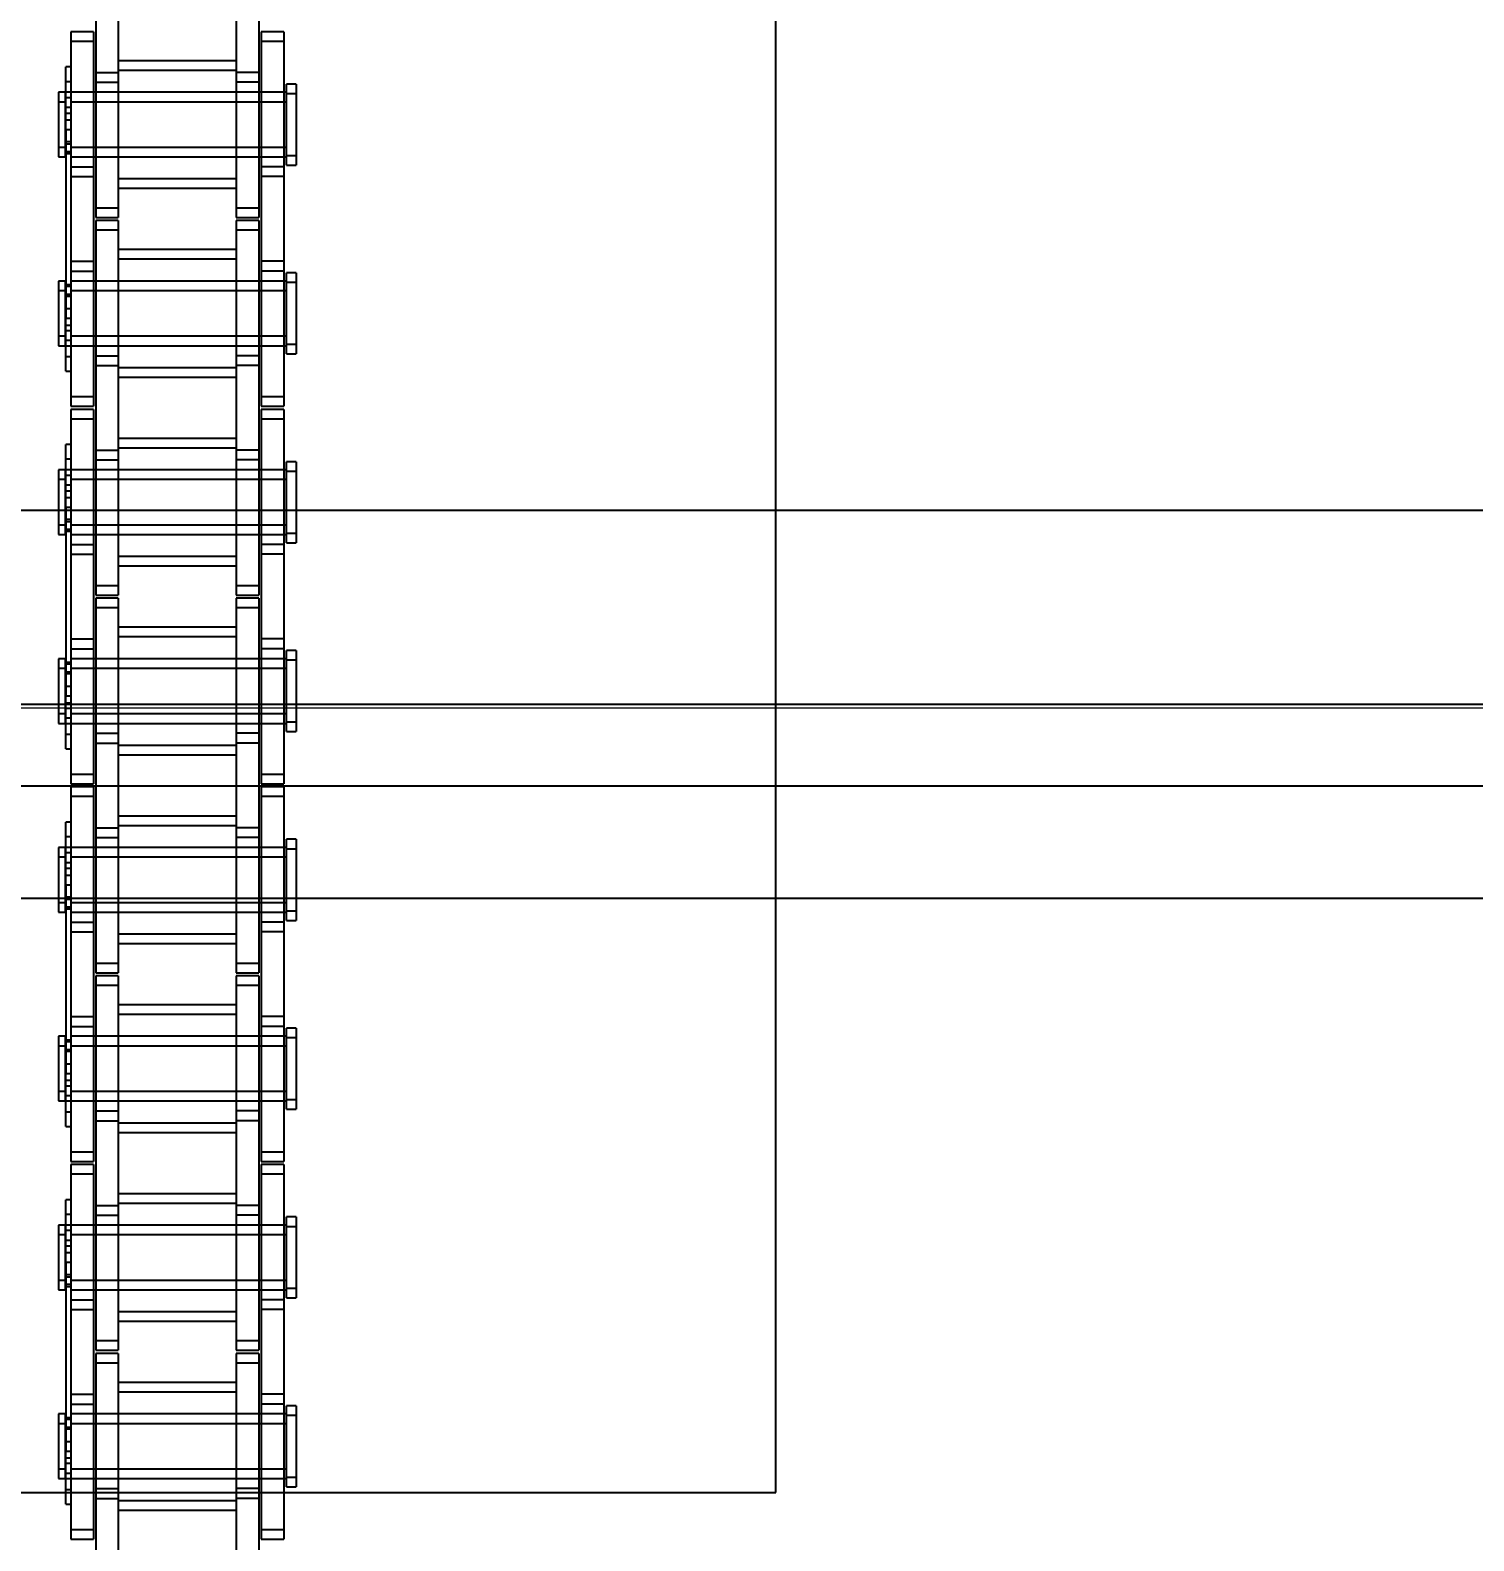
# Model space of a CAD drawing. Header units: metres. Extents: x 0 to 63075, y 0 to 44550.
# Drawn here: x 13793.8 to 13890.9, y 28096.6 to 28198.2 of the extents above; entities that cross this region are included whole.
import ezdxf

# ---------------------------------------------------------------- set-up
doc = ezdxf.new("R2010")
doc.units = ezdxf.units.M
doc.header["$LTSCALE"] = 75
for name, pattern in [('CENTER2', [28.575, 19.05, -3.175, 3.175, -3.175]), ('CENTERX2', [101.6, 63.5, -12.7, 12.7, -12.7]), ('HIDDEN2', [4.7625, 3.175, -1.5875])]:
    doc.linetypes.add(name, pattern=pattern)
for name, color, linetype in [('18_COTAS', 7, 'Continuous'), ('SC1', 7, 'CENTER2'), ('SDM', 7, 'Continuous'), ('SL1', 8, 'Continuous'), ('SL4', 4, 'Continuous'), ('ST1', 7, 'HIDDEN2')]:
    doc.layers.add(name, color=color, linetype=linetype)
doc.styles.add('ROMANS', font='ROMANS.SHX')
doc.dimstyles.new('75___1-75', dxfattribs={"dimscale": 75, "dimtxt": 2.5, "dimasz": 2, "dimexe": 1.5, "dimexo": 1, "dimgap": 0.5, "dimtad": 1, "dimdec": 0, "dimzin": 12, "dimtxsty": 'ROMANS', "dimcen": 0, "dimclrd": 256, "dimclre": 256, "dimclrt": 3, "dimazin": 3, "dimtfac": 1, "dimtdec": 0, "dimtmove": 0, "dimatfit": 0, "dimfxl": 1, "dimlwd": -1, "dimlwe": -1, "dimarcsym": 0})

# ---------------------------------------------------------------- blocks, each defined once
blk = doc.blocks.new('A$C1d93b9d1')
at = {"layer": 'SL1'}
for p, q in [((11181.73, 3863.05), (4981.73, 3863.05)), ((11181.73, 3863.05), (4981.73, 3863.05)), ((11183.73, 3850), (3804.23, 3850)), ((11181.73, 3836.95), (4981.73, 3836.95)), ((11181.73, 3836.95), (4981.73, 3836.95))]:
    blk.add_line(p, q, dxfattribs=at)
blk = doc.blocks.new('*D27')
at = {"layer": '18_COTAS', "transparency": 16777216}
for p, q in [((12131.24, 27878.33), (12131.24, 30705.37)), ((13913.74, 30509.57), (13913.74, 30705.37)), ((11981.24, 30592.87), (11122.31, 30592.87)), ((13913.74, 30592.87), (12131.24, 30592.87)), ((14063.74, 30592.87), (14213.74, 30592.87))]:
    blk.add_line(p, q, dxfattribs=at)
for points in [[(11981.24, 30617.87), (11981.24, 30567.87), (12131.24, 30592.87)], [(14063.74, 30617.87), (14063.74, 30567.87), (13913.74, 30592.87)]]:
    blk.add_solid(points, dxfattribs=at)
at = {"layer": 'Defpoints', "color": 0, "transparency": 16777216}
for p in [(13913.74, 30592.87), (13913.74, 30434.57), (12131.24, 27803.33)]:
    blk.add_point(p, dxfattribs=at)
at = {"layer": '18_COTAS', "color": 3, "transparency": 16777216, "insert": (11476.78, 30724.12), "char_height": 187.5, "attachment_point": 5, "style": 'ROMANS'}
blk.add_mtext('1782', dxfattribs=at)
blk = doc.blocks.new('A$C429c7d53')
at = {"layer": 'SL4'}
for p, q in [((123.24, 1009.76), (123.24, 2334.74)), ((262.76, 1057.26), (123.24, 1057.26)), ((57.76, 1009.76), (123.24, 1009.76)), ((75.51, 1008.98), (75.51, 1009.76)), ((75.51, 1008.98), (75.84, 1008.98)), ((75.84, 1009.76), (75.84, 1006.62)), ((77.36, 1009.76), (77.36, 1006.62)), ((77.52, 1009.76), (77.52, 1009.36)), ((77.52, 1009.36), (79.03, 1009.36)), ((77.52, 1009.36), (77.52, 1004.76)), ((79.03, 1009.76), (79.03, 1009.36)), ((79.03, 1009.36), (79.03, 1004.76)), ((86.96, 1009.76), (86.96, 1009.36)), ((88.49, 1009.36), (86.96, 1009.36)), ((86.96, 1009.36), (86.96, 1004.76)), ((88.49, 1009.76), (88.49, 1009.36)), ((88.49, 1009.36), (88.49, 1004.76)), ((88.64, 1009.76), (88.64, 1006.62)), ((90.16, 1009.76), (90.16, 1006.62)), ((79.03, 1008.58), (86.96, 1008.58)), ((75.84, 1006.62), (77.36, 1006.62)), ((88.64, 1006.62), (90.16, 1006.62))]:
    blk.add_line(p, q, dxfattribs=at)
at = {"layer": 'ST1'}
for p, q in [((77.52, 1110.96), (77.52, 1104.61)), ((79.03, 1110.96), (79.03, 1104.61)), ((86.96, 1110.96), (86.96, 1104.61)), ((88.49, 1110.96), (88.49, 1104.61)), ((75.84, 1108.01), (75.84, 1107.36)), ((77.36, 1108.01), (75.84, 1108.01)), ((77.36, 1108.01), (77.36, 1107.36)), ((88.64, 1108.01), (88.64, 1107.36)), ((90.16, 1108.01), (88.64, 1108.01)), ((90.16, 1108.01), (90.16, 1107.36)), ((75.84, 1107.36), (75.84, 1098.26)), ((77.36, 1107.36), (75.84, 1107.36)), ((77.36, 1107.36), (77.36, 1098.26)), ((88.64, 1107.36), (88.64, 1098.26)), ((90.16, 1107.36), (88.64, 1107.36)), ((90.16, 1107.36), (90.16, 1098.26)), ((75.51, 1104.67), (75.51, 1105.64)), ((75.84, 1105.64), (75.51, 1105.64)), ((86.96, 1106.05), (79.03, 1106.05)), ((75.51, 1104.67), (75.84, 1104.67)), ((75.51, 1101.44), (75.51, 1104.67)), ((77.52, 1105.27), (79.03, 1105.27)), ((77.52, 1104.61), (79.03, 1104.61)), ((77.52, 1104.61), (77.52, 1095.52)), ((86.96, 1105.4), (79.03, 1105.4)), ((79.03, 1104.61), (79.03, 1095.52)), ((88.49, 1105.27), (86.96, 1105.27)), ((88.49, 1104.61), (86.96, 1104.61)), ((86.96, 1104.61), (86.96, 1095.52)), ((88.49, 1104.61), (88.49, 1095.52)), ((90.34, 1103.83), (90.34, 1104.49)), ((91, 1104.49), (90.34, 1104.49)), ((91, 1104.49), (91, 1103.83)), ((75, 1103.94), (75, 1103.28)), ((75.47, 1103.94), (75, 1103.94)), ((75.47, 1103.28), (75.47, 1103.94)), ((75.84, 1103.57), (75.47, 1103.57)), ((77.36, 1103.94), (75.51, 1103.94)), ((90.34, 1103.94), (75.84, 1103.94)), ((79.03, 1103.94), (77.52, 1103.94)), ((86.96, 1103.94), (79.03, 1103.94)), ((88.49, 1103.94), (86.96, 1103.94)), ((90.16, 1103.94), (88.64, 1103.94)), ((90.34, 1099.04), (90.34, 1103.83)), ((91, 1103.83), (90.34, 1103.83)), ((91, 1103.83), (91, 1099.04)), ((75, 1103.28), (75, 1099.59)), ((75.47, 1103.28), (75, 1103.28)), ((75.47, 1099.59), (75.47, 1103.28)), ((75.84, 1102.91), (75.47, 1102.91)), ((75.51, 1102.54), (75.84, 1102.54)), ((77.36, 1103.28), (75.84, 1103.28)), ((90.34, 1103.28), (75.84, 1103.28)), ((79.03, 1103.28), (77.52, 1103.28)), ((86.96, 1103.28), (79.03, 1103.28)), ((88.49, 1103.28), (86.96, 1103.28)), ((90.16, 1103.28), (88.64, 1103.28)), ((75.51, 1102.09), (75.84, 1102.09)), ((75.51, 1101.44), (75.84, 1101.44)), ((75.51, 1101.44), (75.51, 1088.74)), ((75.47, 1100.62), (75.84, 1100.62)), ((75.51, 1100.47), (75.84, 1100.47)), ((75, 1100.25), (75.47, 1100.25)), ((75, 1099.59), (75.47, 1099.59)), ((75.47, 1099.96), (75.84, 1099.96)), ((75.51, 1099.82), (75.84, 1099.82)), ((75.84, 1100.25), (77.36, 1100.25)), ((75.84, 1100.25), (90.34, 1100.25)), ((75.84, 1099.59), (77.36, 1099.59)), ((75.84, 1099.59), (90.34, 1099.59)), ((77.52, 1100.25), (79.03, 1100.25)), ((77.52, 1099.59), (79.03, 1099.59)), ((79.03, 1100.25), (86.96, 1100.25)), ((79.03, 1099.59), (86.96, 1099.59)), ((86.96, 1100.25), (88.49, 1100.25)), ((86.96, 1099.59), (88.49, 1099.59)), ((88.64, 1100.25), (90.16, 1100.25)), ((88.64, 1099.59), (90.16, 1099.59)), ((90.34, 1099.69), (91, 1099.69)), ((75.84, 1098.92), (77.36, 1098.92)), ((90.16, 1098.92), (88.64, 1098.92)), ((90.34, 1099.04), (91, 1099.04)), ((75.84, 1098.26), (77.36, 1098.26)), ((75.84, 1098.26), (75.84, 1091.91)), ((77.36, 1098.26), (77.36, 1091.91)), ((79.03, 1098.13), (86.96, 1098.13)), ((79.03, 1097.48), (86.96, 1097.48)), ((90.16, 1098.26), (88.64, 1098.26)), ((88.64, 1098.26), (88.64, 1091.91)), ((90.16, 1098.26), (90.16, 1091.91)), ((77.52, 1096.17), (79.03, 1096.17)), ((77.52, 1095.52), (79.03, 1095.52)), ((77.52, 1095.31), (77.52, 1094.66)), ((79.03, 1095.31), (77.52, 1095.31)), ((79.03, 1095.31), (79.03, 1094.66)), ((86.96, 1096.17), (88.49, 1096.17)), ((86.96, 1095.52), (88.49, 1095.52)), ((86.96, 1095.31), (86.96, 1094.66)), ((88.49, 1095.31), (86.96, 1095.31)), ((88.49, 1095.31), (88.49, 1094.66)), ((77.52, 1094.66), (77.52, 1085.56)), ((79.03, 1094.66), (77.52, 1094.66)), ((79.03, 1094.66), (79.03, 1085.56)), ((86.96, 1094.66), (86.96, 1085.56)), ((88.49, 1094.66), (86.96, 1094.66)), ((88.49, 1094.66), (88.49, 1085.56)), ((86.96, 1093.35), (79.03, 1093.35)), ((75.84, 1092.57), (77.36, 1092.57)), ((86.96, 1092.7), (79.03, 1092.7)), ((90.16, 1092.57), (88.64, 1092.57)), ((75, 1091.24), (75, 1090.58)), ((75.47, 1091.24), (75, 1091.24)), ((75.47, 1090.58), (75.47, 1091.24)), ((75.84, 1091.91), (77.36, 1091.91)), ((75.84, 1091.91), (75.84, 1082.82)), ((77.36, 1091.24), (75.84, 1091.24)), ((90.34, 1091.24), (75.84, 1091.24)), ((77.36, 1091.91), (77.36, 1082.82)), ((79.03, 1091.24), (77.52, 1091.24)), ((86.96, 1091.24), (79.03, 1091.24)), ((88.49, 1091.24), (86.96, 1091.24)), ((90.16, 1091.91), (88.64, 1091.91)), ((88.64, 1091.91), (88.64, 1082.82)), ((90.16, 1091.24), (88.64, 1091.24)), ((90.16, 1091.91), (90.16, 1082.82)), ((90.34, 1091.13), (90.34, 1091.79)), ((91, 1091.79), (90.34, 1091.79)), ((91, 1091.79), (91, 1091.13)), ((75, 1090.58), (75, 1086.89)), ((75.47, 1090.58), (75, 1090.58)), ((75.84, 1090.87), (75.47, 1090.87)), ((75.47, 1086.89), (75.47, 1090.58)), ((75.84, 1090.21), (75.47, 1090.21)), ((75.51, 1091.01), (75.84, 1091.01)), ((75.51, 1090.36), (75.84, 1090.36)), ((77.36, 1090.58), (75.84, 1090.58)), ((90.34, 1090.58), (75.84, 1090.58)), ((79.03, 1090.58), (77.52, 1090.58)), ((86.96, 1090.58), (79.03, 1090.58)), ((88.49, 1090.58), (86.96, 1090.58)), ((90.16, 1090.58), (88.64, 1090.58)), ((90.34, 1086.34), (90.34, 1091.13)), ((91, 1091.13), (90.34, 1091.13)), ((91, 1091.13), (91, 1086.34)), ((75.51, 1089.39), (75.84, 1089.39)), ((75.51, 1088.74), (75.84, 1088.74)), ((75.51, 1085.18), (75.51, 1088.74)), ((75.51, 1088.28), (75.84, 1088.28)), ((75, 1087.55), (75.47, 1087.55)), ((75.47, 1087.92), (75.84, 1087.92)), ((75.47, 1087.26), (75.84, 1087.26)), ((75.84, 1087.55), (77.36, 1087.55)), ((75.84, 1087.55), (90.34, 1087.55)), ((77.52, 1087.55), (79.03, 1087.55)), ((79.03, 1087.55), (86.96, 1087.55)), ((86.96, 1087.55), (88.49, 1087.55)), ((88.64, 1087.55), (90.16, 1087.55)), ((75, 1086.89), (75.47, 1086.89)), ((75.51, 1086.89), (77.36, 1086.89)), ((75.51, 1086.16), (75.84, 1086.16)), ((75.84, 1086.89), (90.34, 1086.89)), ((77.52, 1086.89), (79.03, 1086.89)), ((77.52, 1086.22), (79.03, 1086.22)), ((79.03, 1086.89), (86.96, 1086.89)), ((86.96, 1086.89), (88.49, 1086.89)), ((88.49, 1086.22), (86.96, 1086.22)), ((88.64, 1086.89), (90.16, 1086.89)), ((90.34, 1086.99), (91, 1086.99)), ((90.34, 1086.34), (91, 1086.34)), ((75.51, 1085.18), (75.84, 1085.18)), ((77.52, 1085.56), (79.03, 1085.56)), ((77.52, 1085.56), (77.52, 1079.21)), ((79.03, 1085.43), (86.96, 1085.43)), ((79.03, 1085.56), (79.03, 1079.21)), ((88.49, 1085.56), (86.96, 1085.56)), ((86.96, 1085.56), (86.96, 1079.21)), ((88.49, 1085.56), (88.49, 1079.21)), ((79.03, 1084.78), (86.96, 1084.78)), ((75.84, 1083.47), (77.36, 1083.47)), ((88.64, 1083.47), (90.16, 1083.47)), ((75.84, 1082.82), (77.36, 1082.82)), ((75.84, 1082.61), (75.84, 1081.96)), ((77.36, 1082.61), (75.84, 1082.61)), ((77.36, 1082.61), (77.36, 1081.96)), ((88.64, 1082.82), (90.16, 1082.82)), ((88.64, 1082.61), (88.64, 1081.96)), ((90.16, 1082.61), (88.64, 1082.61)), ((90.16, 1082.61), (90.16, 1081.96)), ((75.84, 1081.96), (75.84, 1072.86)), ((77.36, 1081.96), (75.84, 1081.96)), ((77.36, 1081.96), (77.36, 1072.86)), ((88.64, 1081.96), (88.64, 1072.86)), ((90.16, 1081.96), (88.64, 1081.96)), ((90.16, 1081.96), (90.16, 1072.86)), ((75.51, 1079.27), (75.51, 1080.24)), ((75.84, 1080.24), (75.51, 1080.24)), ((86.96, 1080.65), (79.03, 1080.65)), ((75.51, 1079.27), (75.84, 1079.27)), ((75.51, 1076.04), (75.51, 1079.27)), ((77.52, 1079.87), (79.03, 1079.87)), ((77.52, 1079.21), (79.03, 1079.21)), ((77.52, 1079.21), (77.52, 1070.12)), ((86.96, 1080), (79.03, 1080)), ((79.03, 1079.21), (79.03, 1070.12)), ((88.49, 1079.87), (86.96, 1079.87)), ((88.49, 1079.21), (86.96, 1079.21)), ((86.96, 1079.21), (86.96, 1070.12)), ((88.49, 1079.21), (88.49, 1070.12)), ((90.34, 1078.43), (90.34, 1079.09)), ((91, 1079.09), (90.34, 1079.09)), ((91, 1079.09), (91, 1078.43)), ((75, 1078.54), (75, 1077.88)), ((75.47, 1078.54), (75, 1078.54)), ((75.47, 1077.88), (75.47, 1078.54)), ((75.84, 1078.17), (75.47, 1078.17)), ((77.36, 1078.54), (75.51, 1078.54)), ((90.34, 1078.54), (75.84, 1078.54)), ((79.03, 1078.54), (77.52, 1078.54)), ((86.96, 1078.54), (79.03, 1078.54)), ((88.49, 1078.54), (86.96, 1078.54)), ((90.16, 1078.54), (88.64, 1078.54)), ((90.34, 1073.64), (90.34, 1078.43)), ((91, 1078.43), (90.34, 1078.43)), ((91, 1078.43), (91, 1073.64)), ((75, 1077.88), (75, 1074.19)), ((75.47, 1077.88), (75, 1077.88)), ((75.47, 1074.19), (75.47, 1077.88)), ((75.84, 1077.51), (75.47, 1077.51)), ((75.51, 1077.14), (75.84, 1077.14)), ((77.36, 1077.88), (75.84, 1077.88)), ((90.34, 1077.88), (75.84, 1077.88)), ((79.03, 1077.88), (77.52, 1077.88)), ((86.96, 1077.88), (79.03, 1077.88)), ((88.49, 1077.88), (86.96, 1077.88)), ((90.16, 1077.88), (88.64, 1077.88)), ((75.51, 1076.69), (75.84, 1076.69)), ((75.51, 1076.04), (75.51, 1063.34)), ((75.51, 1076.04), (75.84, 1076.04)), ((75.47, 1075.22), (75.84, 1075.22)), ((75.51, 1075.07), (75.84, 1075.07)), ((75, 1074.85), (75.47, 1074.85)), ((75, 1074.19), (75.47, 1074.19)), ((75.47, 1074.56), (75.84, 1074.56)), ((75.51, 1074.42), (75.84, 1074.42)), ((75.84, 1074.85), (77.36, 1074.85)), ((75.84, 1074.85), (90.34, 1074.85)), ((75.84, 1074.19), (77.36, 1074.19)), ((75.84, 1074.19), (90.34, 1074.19)), ((77.52, 1074.85), (79.03, 1074.85)), ((77.52, 1074.19), (79.03, 1074.19)), ((79.03, 1074.85), (86.96, 1074.85)), ((79.03, 1074.19), (86.96, 1074.19)), ((86.96, 1074.85), (88.49, 1074.85)), ((86.96, 1074.19), (88.49, 1074.19)), ((88.64, 1074.85), (90.16, 1074.85)), ((88.64, 1074.19), (90.16, 1074.19)), ((90.34, 1074.29), (91, 1074.29)), ((75.84, 1073.52), (77.36, 1073.52)), ((90.16, 1073.52), (88.64, 1073.52)), ((90.34, 1073.64), (91, 1073.64)), ((75.84, 1072.86), (77.36, 1072.86)), ((75.84, 1072.86), (75.84, 1066.51)), ((77.36, 1072.86), (77.36, 1066.51)), ((79.03, 1072.73), (86.96, 1072.73)), ((79.03, 1072.08), (86.96, 1072.08)), ((90.16, 1072.86), (88.64, 1072.86)), ((88.64, 1072.86), (88.64, 1066.51)), ((90.16, 1072.86), (90.16, 1066.51)), ((77.52, 1070.77), (79.03, 1070.77)), ((77.52, 1070.12), (79.03, 1070.12)), ((77.52, 1069.91), (77.52, 1069.26)), ((79.03, 1069.91), (77.52, 1069.91)), ((79.03, 1069.91), (79.03, 1069.26)), ((86.96, 1070.77), (88.49, 1070.77)), ((86.96, 1070.12), (88.49, 1070.12)), ((86.96, 1069.91), (86.96, 1069.26)), ((88.49, 1069.91), (86.96, 1069.91)), ((88.49, 1069.91), (88.49, 1069.26)), ((77.52, 1069.26), (77.52, 1060.16)), ((79.03, 1069.26), (77.52, 1069.26)), ((79.03, 1069.26), (79.03, 1060.16)), ((86.96, 1069.26), (86.96, 1060.16)), ((88.49, 1069.26), (86.96, 1069.26)), ((88.49, 1069.26), (88.49, 1060.16)), ((86.96, 1067.95), (79.03, 1067.95)), ((75.84, 1067.17), (77.36, 1067.17)), ((86.96, 1067.3), (79.03, 1067.3)), ((90.16, 1067.17), (88.64, 1067.17)), ((75, 1065.84), (75, 1065.18)), ((75.47, 1065.84), (75, 1065.84)), ((75.47, 1065.18), (75.47, 1065.84)), ((75.84, 1066.51), (77.36, 1066.51)), ((75.84, 1066.51), (75.84, 1057.42)), ((77.36, 1065.84), (75.84, 1065.84)), ((90.34, 1065.84), (75.84, 1065.84)), ((77.36, 1066.51), (77.36, 1057.42)), ((79.03, 1065.84), (77.52, 1065.84)), ((86.96, 1065.84), (79.03, 1065.84)), ((88.49, 1065.84), (86.96, 1065.84)), ((90.16, 1066.51), (88.64, 1066.51)), ((88.64, 1066.51), (88.64, 1057.42)), ((90.16, 1065.84), (88.64, 1065.84)), ((90.16, 1066.51), (90.16, 1057.42)), ((90.34, 1065.73), (90.34, 1066.39)), ((91, 1066.39), (90.34, 1066.39)), ((91, 1066.39), (91, 1065.73)), ((75, 1065.18), (75, 1061.49)), ((75.47, 1065.18), (75, 1065.18)), ((75.84, 1065.47), (75.47, 1065.47)), ((75.47, 1061.49), (75.47, 1065.18)), ((75.84, 1064.81), (75.47, 1064.81)), ((75.51, 1065.61), (75.84, 1065.61)), ((75.51, 1064.96), (75.84, 1064.96)), ((77.36, 1065.18), (75.84, 1065.18)), ((90.34, 1065.18), (75.84, 1065.18)), ((79.03, 1065.18), (77.52, 1065.18)), ((86.96, 1065.18), (79.03, 1065.18)), ((88.49, 1065.18), (86.96, 1065.18)), ((90.16, 1065.18), (88.64, 1065.18)), ((90.34, 1060.94), (90.34, 1065.73)), ((91, 1065.73), (90.34, 1065.73)), ((91, 1065.73), (91, 1060.94)), ((75.51, 1063.99), (75.84, 1063.99)), ((75.51, 1063.34), (75.84, 1063.34)), ((75.51, 1059.78), (75.51, 1063.34)), ((75.51, 1062.88), (75.84, 1062.88)), ((75, 1062.15), (75.47, 1062.15)), ((75.47, 1062.52), (75.84, 1062.52)), ((75.47, 1061.86), (75.84, 1061.86)), ((75.84, 1062.15), (77.36, 1062.15)), ((75.84, 1062.15), (90.34, 1062.15)), ((77.52, 1062.15), (79.03, 1062.15)), ((79.03, 1062.15), (86.96, 1062.15)), ((86.96, 1062.15), (88.49, 1062.15)), ((88.64, 1062.15), (90.16, 1062.15)), ((75, 1061.49), (75.47, 1061.49)), ((75.51, 1061.49), (77.36, 1061.49)), ((75.51, 1060.76), (75.84, 1060.76)), ((75.84, 1061.49), (90.34, 1061.49)), ((77.52, 1061.49), (79.03, 1061.49)), ((77.52, 1060.82), (79.03, 1060.82)), ((79.03, 1061.49), (86.96, 1061.49)), ((86.96, 1061.49), (88.49, 1061.49)), ((88.49, 1060.82), (86.96, 1060.82)), ((88.64, 1061.49), (90.16, 1061.49)), ((90.34, 1061.59), (91, 1061.59)), ((90.34, 1060.94), (91, 1060.94)), ((75.51, 1059.78), (75.84, 1059.78)), ((77.52, 1060.16), (79.03, 1060.16)), ((77.52, 1060.16), (77.52, 1053.81)), ((79.03, 1060.03), (86.96, 1060.03)), ((79.03, 1060.16), (79.03, 1053.81)), ((88.49, 1060.16), (86.96, 1060.16)), ((86.96, 1060.16), (86.96, 1053.81)), ((88.49, 1060.16), (88.49, 1053.81)), ((79.03, 1059.38), (86.96, 1059.38)), ((75.84, 1058.07), (77.36, 1058.07)), ((88.64, 1058.07), (90.16, 1058.07)), ((123.24, 1057.26), (50.76, 1057.26)), ((75.84, 1057.42), (77.36, 1057.42)), ((75.84, 1057.21), (75.84, 1056.56)), ((77.36, 1057.21), (75.84, 1057.21)), ((77.36, 1057.21), (77.36, 1056.56)), ((88.64, 1057.42), (90.16, 1057.42)), ((88.64, 1057.21), (88.64, 1056.56)), ((90.16, 1057.21), (88.64, 1057.21)), ((90.16, 1057.21), (90.16, 1056.56)), ((75.84, 1056.56), (75.84, 1047.46)), ((77.36, 1056.56), (75.84, 1056.56)), ((77.36, 1056.56), (77.36, 1047.46)), ((88.64, 1056.56), (88.64, 1047.46)), ((90.16, 1056.56), (88.64, 1056.56)), ((90.16, 1056.56), (90.16, 1047.46)), ((75.51, 1053.87), (75.51, 1054.84)), ((75.84, 1054.84), (75.51, 1054.84)), ((86.96, 1055.25), (79.03, 1055.25)), ((75.51, 1053.87), (75.84, 1053.87)), ((75.51, 1050.64), (75.51, 1053.87)), ((77.52, 1054.47), (79.03, 1054.47)), ((77.52, 1053.81), (79.03, 1053.81)), ((77.52, 1053.81), (77.52, 1044.72)), ((86.96, 1054.6), (79.03, 1054.6)), ((79.03, 1053.81), (79.03, 1044.72)), ((88.49, 1054.47), (86.96, 1054.47)), ((88.49, 1053.81), (86.96, 1053.81)), ((86.96, 1053.81), (86.96, 1044.72)), ((88.49, 1053.81), (88.49, 1044.72)), ((90.34, 1053.03), (90.34, 1053.69)), ((91, 1053.69), (90.34, 1053.69)), ((91, 1053.69), (91, 1053.03)), ((75, 1053.14), (75, 1052.48)), ((75.47, 1053.14), (75, 1053.14)), ((75.47, 1052.48), (75.47, 1053.14)), ((75.84, 1052.77), (75.47, 1052.77)), ((77.36, 1053.14), (75.51, 1053.14)), ((90.34, 1053.14), (75.84, 1053.14)), ((79.03, 1053.14), (77.52, 1053.14)), ((86.96, 1053.14), (79.03, 1053.14)), ((88.49, 1053.14), (86.96, 1053.14)), ((90.16, 1053.14), (88.64, 1053.14)), ((90.34, 1048.24), (90.34, 1053.03)), ((91, 1053.03), (90.34, 1053.03)), ((91, 1053.03), (91, 1048.24)), ((75, 1052.48), (75, 1048.79)), ((75.47, 1052.48), (75, 1052.48)), ((75.47, 1048.79), (75.47, 1052.48)), ((75.84, 1052.11), (75.47, 1052.11)), ((75.51, 1051.74), (75.84, 1051.74)), ((77.36, 1052.48), (75.84, 1052.48)), ((90.34, 1052.48), (75.84, 1052.48)), ((79.03, 1052.48), (77.52, 1052.48)), ((86.96, 1052.48), (79.03, 1052.48)), ((88.49, 1052.48), (86.96, 1052.48)), ((90.16, 1052.48), (88.64, 1052.48)), ((75.51, 1051.29), (75.84, 1051.29)), ((75.51, 1050.64), (75.84, 1050.64)), ((75.51, 1050.64), (75.51, 1037.94)), ((75.47, 1049.82), (75.84, 1049.82)), ((75.51, 1049.67), (75.84, 1049.67)), ((75, 1049.45), (75.47, 1049.45)), ((75, 1048.79), (75.47, 1048.79)), ((75.47, 1049.16), (75.84, 1049.16)), ((75.51, 1049.02), (75.84, 1049.02)), ((75.84, 1049.45), (77.36, 1049.45)), ((75.84, 1049.45), (90.34, 1049.45)), ((75.84, 1048.79), (77.36, 1048.79)), ((75.84, 1048.79), (90.34, 1048.79)), ((77.52, 1049.45), (79.03, 1049.45)), ((77.52, 1048.79), (79.03, 1048.79)), ((79.03, 1049.45), (86.96, 1049.45)), ((79.03, 1048.79), (86.96, 1048.79)), ((86.96, 1049.45), (88.49, 1049.45)), ((86.96, 1048.79), (88.49, 1048.79)), ((88.64, 1049.45), (90.16, 1049.45)), ((88.64, 1048.79), (90.16, 1048.79)), ((90.34, 1048.89), (91, 1048.89)), ((75.84, 1048.12), (77.36, 1048.12)), ((90.16, 1048.12), (88.64, 1048.12)), ((90.34, 1048.24), (91, 1048.24)), ((75.84, 1047.46), (77.36, 1047.46)), ((75.84, 1047.46), (75.84, 1041.11)), ((77.36, 1047.46), (77.36, 1041.11)), ((79.03, 1047.33), (86.96, 1047.33)), ((79.03, 1046.68), (86.96, 1046.68)), ((90.16, 1047.46), (88.64, 1047.46)), ((88.64, 1047.46), (88.64, 1041.11)), ((90.16, 1047.46), (90.16, 1041.11)), ((77.52, 1045.37), (79.03, 1045.37)), ((77.52, 1044.72), (79.03, 1044.72)), ((77.52, 1044.51), (77.52, 1043.86)), ((79.03, 1044.51), (77.52, 1044.51)), ((79.03, 1044.51), (79.03, 1043.86)), ((86.96, 1045.37), (88.49, 1045.37)), ((86.96, 1044.72), (88.49, 1044.72)), ((86.96, 1044.51), (86.96, 1043.86)), ((88.49, 1044.51), (86.96, 1044.51)), ((88.49, 1044.51), (88.49, 1043.86)), ((77.52, 1043.86), (77.52, 1034.76)), ((79.03, 1043.86), (77.52, 1043.86)), ((79.03, 1043.86), (79.03, 1034.76)), ((86.96, 1043.86), (86.96, 1034.76)), ((88.49, 1043.86), (86.96, 1043.86)), ((88.49, 1043.86), (88.49, 1034.76)), ((86.96, 1042.55), (79.03, 1042.55)), ((75.84, 1041.77), (77.36, 1041.77)), ((86.96, 1041.9), (79.03, 1041.9)), ((90.16, 1041.77), (88.64, 1041.77)), ((75, 1040.44), (75, 1039.78)), ((75.47, 1040.44), (75, 1040.44)), ((75.47, 1039.78), (75.47, 1040.44)), ((75.84, 1041.11), (77.36, 1041.11)), ((75.84, 1041.11), (75.84, 1032.02)), ((77.36, 1040.44), (75.84, 1040.44)), ((90.34, 1040.44), (75.84, 1040.44)), ((77.36, 1041.11), (77.36, 1032.02)), ((79.03, 1040.44), (77.52, 1040.44)), ((86.96, 1040.44), (79.03, 1040.44)), ((88.49, 1040.44), (86.96, 1040.44)), ((90.16, 1041.11), (88.64, 1041.11)), ((88.64, 1041.11), (88.64, 1032.02)), ((90.16, 1040.44), (88.64, 1040.44)), ((90.16, 1041.11), (90.16, 1032.02)), ((90.34, 1040.33), (90.34, 1040.99)), ((91, 1040.99), (90.34, 1040.99)), ((91, 1040.99), (91, 1040.33)), ((75, 1039.78), (75, 1036.09)), ((75.47, 1039.78), (75, 1039.78)), ((75.84, 1040.07), (75.47, 1040.07)), ((75.47, 1036.09), (75.47, 1039.78)), ((75.84, 1039.41), (75.47, 1039.41)), ((75.51, 1040.21), (75.84, 1040.21)), ((75.51, 1039.56), (75.84, 1039.56)), ((77.36, 1039.78), (75.84, 1039.78)), ((90.34, 1039.78), (75.84, 1039.78)), ((79.03, 1039.78), (77.52, 1039.78)), ((86.96, 1039.78), (79.03, 1039.78)), ((88.49, 1039.78), (86.96, 1039.78)), ((90.16, 1039.78), (88.64, 1039.78)), ((90.34, 1035.54), (90.34, 1040.33)), ((91, 1040.33), (90.34, 1040.33)), ((91, 1040.33), (91, 1035.54)), ((75.51, 1038.59), (75.84, 1038.59)), ((75.51, 1037.94), (75.84, 1037.94)), ((75.51, 1034.38), (75.51, 1037.94)), ((75.51, 1037.48), (75.84, 1037.48)), ((75, 1036.75), (75.47, 1036.75)), ((75.47, 1037.12), (75.84, 1037.12)), ((75.47, 1036.46), (75.84, 1036.46)), ((75.84, 1036.75), (77.36, 1036.75)), ((75.84, 1036.75), (90.34, 1036.75)), ((77.52, 1036.75), (79.03, 1036.75)), ((79.03, 1036.75), (86.96, 1036.75)), ((86.96, 1036.75), (88.49, 1036.75)), ((88.64, 1036.75), (90.16, 1036.75)), ((75, 1036.09), (75.47, 1036.09)), ((75.51, 1036.09), (77.36, 1036.09)), ((75.51, 1035.36), (75.84, 1035.36)), ((75.84, 1036.09), (90.34, 1036.09)), ((77.52, 1036.09), (79.03, 1036.09)), ((77.52, 1035.42), (79.03, 1035.42)), ((79.03, 1036.09), (86.96, 1036.09)), ((86.96, 1036.09), (88.49, 1036.09)), ((88.49, 1035.42), (86.96, 1035.42)), ((88.64, 1036.09), (90.16, 1036.09)), ((90.34, 1036.19), (91, 1036.19)), ((90.34, 1035.54), (91, 1035.54)), ((75.51, 1034.38), (75.84, 1034.38)), ((77.52, 1034.76), (79.03, 1034.76)), ((77.52, 1034.76), (77.52, 1028.41)), ((79.03, 1034.63), (86.96, 1034.63)), ((79.03, 1034.76), (79.03, 1028.41)), ((88.49, 1034.76), (86.96, 1034.76)), ((86.96, 1034.76), (86.96, 1028.41)), ((88.49, 1034.76), (88.49, 1028.41)), ((79.03, 1033.98), (86.96, 1033.98)), ((75.84, 1032.67), (77.36, 1032.67)), ((88.64, 1032.67), (90.16, 1032.67)), ((75.84, 1032.02), (77.36, 1032.02)), ((75.84, 1031.81), (75.84, 1031.16)), ((77.36, 1031.81), (75.84, 1031.81)), ((77.36, 1031.81), (77.36, 1031.16)), ((88.64, 1032.02), (90.16, 1032.02)), ((88.64, 1031.81), (88.64, 1031.16)), ((90.16, 1031.81), (88.64, 1031.81)), ((90.16, 1031.81), (90.16, 1031.16)), ((75.84, 1031.16), (75.84, 1022.06)), ((77.36, 1031.16), (75.84, 1031.16)), ((77.36, 1031.16), (77.36, 1022.06)), ((88.64, 1031.16), (88.64, 1022.06)), ((90.16, 1031.16), (88.64, 1031.16)), ((90.16, 1031.16), (90.16, 1022.06)), ((75.51, 1028.47), (75.51, 1029.44)), ((75.84, 1029.44), (75.51, 1029.44)), ((86.96, 1029.85), (79.03, 1029.85)), ((75.51, 1028.47), (75.84, 1028.47)), ((75.51, 1025.24), (75.51, 1028.47)), ((77.52, 1029.07), (79.03, 1029.07)), ((77.52, 1028.41), (79.03, 1028.41)), ((77.52, 1028.41), (77.52, 1019.32)), ((86.96, 1029.2), (79.03, 1029.2)), ((79.03, 1028.41), (79.03, 1019.32)), ((88.49, 1029.07), (86.96, 1029.07)), ((88.49, 1028.41), (86.96, 1028.41)), ((86.96, 1028.41), (86.96, 1019.32)), ((88.49, 1028.41), (88.49, 1019.32)), ((90.34, 1027.63), (90.34, 1028.29)), ((91, 1028.29), (90.34, 1028.29)), ((91, 1028.29), (91, 1027.63)), ((75, 1027.74), (75, 1027.08)), ((75.47, 1027.74), (75, 1027.74)), ((75.47, 1027.08), (75.47, 1027.74)), ((75.84, 1027.37), (75.47, 1027.37)), ((77.36, 1027.74), (75.51, 1027.74)), ((90.34, 1027.74), (75.84, 1027.74)), ((79.03, 1027.74), (77.52, 1027.74)), ((86.96, 1027.74), (79.03, 1027.74)), ((88.49, 1027.74), (86.96, 1027.74)), ((90.16, 1027.74), (88.64, 1027.74)), ((90.34, 1022.84), (90.34, 1027.63)), ((91, 1027.63), (90.34, 1027.63)), ((91, 1027.63), (91, 1022.84)), ((75, 1027.08), (75, 1023.39)), ((75.47, 1027.08), (75, 1027.08)), ((75.47, 1023.39), (75.47, 1027.08)), ((75.84, 1026.71), (75.47, 1026.71)), ((75.51, 1026.34), (75.84, 1026.34)), ((77.36, 1027.08), (75.84, 1027.08)), ((90.34, 1027.08), (75.84, 1027.08)), ((79.03, 1027.08), (77.52, 1027.08)), ((86.96, 1027.08), (79.03, 1027.08)), ((88.49, 1027.08), (86.96, 1027.08)), ((90.16, 1027.08), (88.64, 1027.08)), ((75.51, 1025.89), (75.84, 1025.89)), ((75.51, 1025.24), (75.51, 1012.54)), ((75.51, 1025.24), (75.84, 1025.24)), ((75.47, 1024.42), (75.84, 1024.42)), ((75.51, 1024.27), (75.84, 1024.27)), ((75, 1024.05), (75.47, 1024.05)), ((75, 1023.39), (75.47, 1023.39)), ((75.47, 1023.76), (75.84, 1023.76)), ((75.51, 1023.62), (75.84, 1023.62)), ((75.84, 1024.05), (77.36, 1024.05)), ((75.84, 1024.05), (90.34, 1024.05)), ((75.84, 1023.39), (77.36, 1023.39)), ((75.84, 1023.39), (90.34, 1023.39)), ((77.52, 1024.05), (79.03, 1024.05)), ((77.52, 1023.39), (79.03, 1023.39)), ((79.03, 1024.05), (86.96, 1024.05)), ((79.03, 1023.39), (86.96, 1023.39)), ((86.96, 1024.05), (88.49, 1024.05)), ((86.96, 1023.39), (88.49, 1023.39)), ((88.64, 1024.05), (90.16, 1024.05)), ((88.64, 1023.39), (90.16, 1023.39)), ((90.34, 1023.49), (91, 1023.49)), ((75.84, 1022.72), (77.36, 1022.72)), ((90.16, 1022.72), (88.64, 1022.72)), ((90.34, 1022.84), (91, 1022.84)), ((75.84, 1022.06), (77.36, 1022.06)), ((75.84, 1022.06), (75.84, 1015.71)), ((77.36, 1022.06), (77.36, 1015.71)), ((79.03, 1021.93), (86.96, 1021.93)), ((79.03, 1021.28), (86.96, 1021.28)), ((90.16, 1022.06), (88.64, 1022.06)), ((88.64, 1022.06), (88.64, 1015.71)), ((90.16, 1022.06), (90.16, 1015.71)), ((77.52, 1019.97), (79.03, 1019.97)), ((77.52, 1019.32), (79.03, 1019.32)), ((77.52, 1019.11), (77.52, 1018.46)), ((79.03, 1019.11), (77.52, 1019.11)), ((79.03, 1019.11), (79.03, 1018.46)), ((86.96, 1019.97), (88.49, 1019.97)), ((86.96, 1019.32), (88.49, 1019.32)), ((86.96, 1019.11), (86.96, 1018.46)), ((88.49, 1019.11), (86.96, 1019.11)), ((88.49, 1019.11), (88.49, 1018.46)), ((77.52, 1018.46), (77.52, 1009.76)), ((79.03, 1018.46), (77.52, 1018.46)), ((79.03, 1018.46), (79.03, 1009.76)), ((86.96, 1018.46), (86.96, 1009.76)), ((88.49, 1018.46), (86.96, 1018.46)), ((88.49, 1018.46), (88.49, 1009.76)), ((86.96, 1017.15), (79.03, 1017.15)), ((75.84, 1016.37), (77.36, 1016.37)), ((86.96, 1016.5), (79.03, 1016.5)), ((90.16, 1016.37), (88.64, 1016.37)), ((75, 1015.04), (75, 1014.38)), ((75.47, 1015.04), (75, 1015.04)), ((75.47, 1014.38), (75.47, 1015.04)), ((75.84, 1015.71), (77.36, 1015.71)), ((75.84, 1015.71), (75.84, 1009.76)), ((77.36, 1015.04), (75.84, 1015.04)), ((90.34, 1015.04), (75.84, 1015.04)), ((77.36, 1015.71), (77.36, 1009.76)), ((79.03, 1015.04), (77.52, 1015.04)), ((86.96, 1015.04), (79.03, 1015.04)), ((88.49, 1015.04), (86.96, 1015.04)), ((90.16, 1015.71), (88.64, 1015.71)), ((88.64, 1015.71), (88.64, 1009.76)), ((90.16, 1015.04), (88.64, 1015.04)), ((90.16, 1015.71), (90.16, 1009.76)), ((90.34, 1014.93), (90.34, 1015.59)), ((91, 1015.59), (90.34, 1015.59)), ((91, 1015.59), (91, 1014.93)), ((75, 1014.38), (75, 1010.69)), ((75.47, 1014.38), (75, 1014.38)), ((75.84, 1014.67), (75.47, 1014.67)), ((75.47, 1010.69), (75.47, 1014.38)), ((75.84, 1014.01), (75.47, 1014.01)), ((75.51, 1014.81), (75.84, 1014.81)), ((75.51, 1014.16), (75.84, 1014.16)), ((77.36, 1014.38), (75.84, 1014.38)), ((90.34, 1014.38), (75.84, 1014.38)), ((79.03, 1014.38), (77.52, 1014.38)), ((86.96, 1014.38), (79.03, 1014.38)), ((88.49, 1014.38), (86.96, 1014.38)), ((90.16, 1014.38), (88.64, 1014.38)), ((90.34, 1010.14), (90.34, 1014.93)), ((91, 1014.93), (90.34, 1014.93)), ((91, 1014.93), (91, 1010.14)), ((75.51, 1013.19), (75.84, 1013.19)), ((75.51, 1012.54), (75.84, 1012.54)), ((75.51, 1009.76), (75.51, 1012.54)), ((75.51, 1012.08), (75.84, 1012.08)), ((75, 1011.35), (75.47, 1011.35)), ((75.47, 1011.72), (75.84, 1011.72)), ((75.47, 1011.06), (75.84, 1011.06)), ((75.84, 1011.35), (77.36, 1011.35)), ((75.84, 1011.35), (90.34, 1011.35)), ((77.52, 1011.35), (79.03, 1011.35)), ((79.03, 1011.35), (86.96, 1011.35)), ((86.96, 1011.35), (88.49, 1011.35)), ((88.64, 1011.35), (90.16, 1011.35)), ((75, 1010.69), (75.47, 1010.69)), ((75.51, 1010.69), (77.36, 1010.69)), ((75.51, 1009.96), (75.84, 1009.96)), ((75.84, 1010.69), (90.34, 1010.69)), ((77.52, 1010.69), (79.03, 1010.69)), ((77.52, 1010.02), (79.03, 1010.02)), ((79.03, 1010.69), (86.96, 1010.69)), ((86.96, 1010.69), (88.49, 1010.69)), ((88.49, 1010.02), (86.96, 1010.02)), ((88.64, 1010.69), (90.16, 1010.69)), ((90.34, 1010.79), (91, 1010.79)), ((90.34, 1010.14), (91, 1010.14)), ((77.52, 1009.36), (79.03, 1009.36)), ((79.03, 1009.23), (86.96, 1009.23)), ((88.49, 1009.36), (86.96, 1009.36)), ((75.84, 1007.27), (77.36, 1007.27)), ((88.64, 1007.27), (90.16, 1007.27))]:
    blk.add_line(p, q, dxfattribs=at)

msp = doc.modelspace()

# ---------------------------------------------------------------- linework, layer by layer
at = {"layer": 'SC1', "color": 7, "linetype": 'CENTERX2', "lineweight": 9}
msp.add_line((22143.58, 28152.59), (6381.38, 28152.59), dxfattribs=at)

# ---------------------------------------------------------------- block references
at = {"layer": 'SDM'}
for name, p in [('A$C1d93b9d1', (8259.51, 24302.83)), ('A$C429c7d53', (13720.74, 27090.07))]:
    msp.add_blockref(name, p, dxfattribs=at)

# ---------------------------------------------------------------- dimensions: what is measured, and where the dimension line sits
at = {"layer": '18_COTAS'}
dim = msp.add_linear_dim(base=(13913.73996451, 30592.87116724), p1=(12131.23996451, 27803.3334565), p2=(13913.73996451, 30434.56595658), dimstyle='75___1-75', dxfattribs=at)
dim.commit()
dim.dimension.update_dxf_attribs({"geometry": '*D27', "text_midpoint": (11476.77567879, 30592.87116724), "dimtype": 160})

doc.saveas('drawing.dxf')
